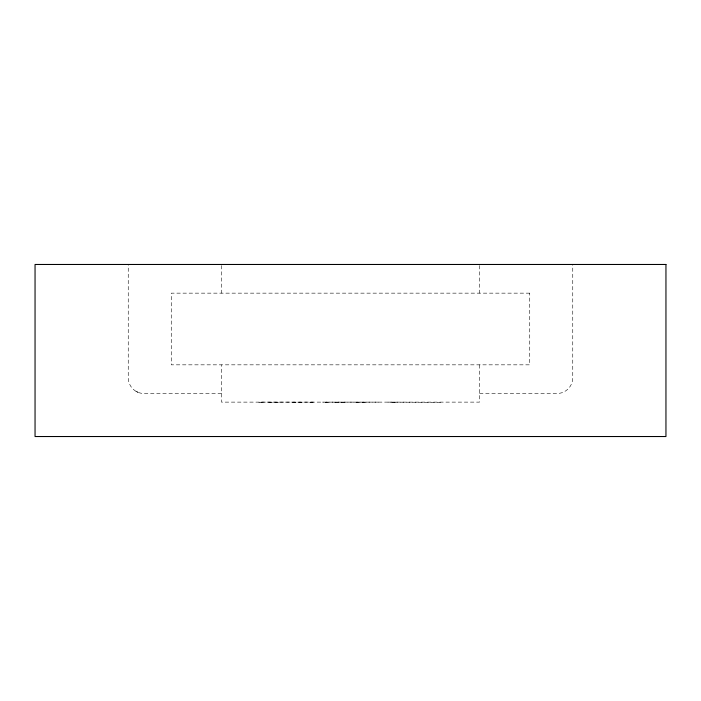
<?xml version="1.0" encoding="UTF-8"?>
<svg xmlns="http://www.w3.org/2000/svg" width="701" height="701" viewBox="0 0 701 701"><rect width="100%" height="100%" fill="white"/><g stroke="black" fill="none" stroke-linecap="round" stroke-linejoin="round"><path stroke-width="0.53" stroke-dasharray="3.5 2.63" d="M388.012 402.12L441.06 402.33M221.455 393.515L144.02 393.515A15.772 15.772 0 0 1 128.248 377.743L128.248 264.47M479.545 393.515L556.98 393.515A15.772 15.772 0 0 0 572.752 377.743L572.752 264.47M258.818 402.26L262.148 402.26M268.947 402.26L279.322 402.26M292.457 402.26L302.858 402.26M309.667 402.26L312.996 402.26M325.08 402.26L328.611 402.26M334.745 402.26L346.916 402.26M355.898 402.26L366.588 402.26M391.99 402.26L395.39 402.26M136.861 391.798L137.992 392.315L134.75 390.501M479.545 265.53L479.545 293.149M479.545 364.835L479.545 402.12L221.455 402.12L221.455 364.835M378.522 402.12L322.478 402.12M313.408 402.12L258.406 402.12M221.455 265.53L221.455 293.149M529.737 293.149L171.263 293.149L171.263 364.835L529.737 364.835L529.737 293.149"/><path stroke-width="1.05" d="M665.95 264.47L35.05 264.47L35.05 436.53L665.95 436.53L665.95 264.47"/></g></svg>
